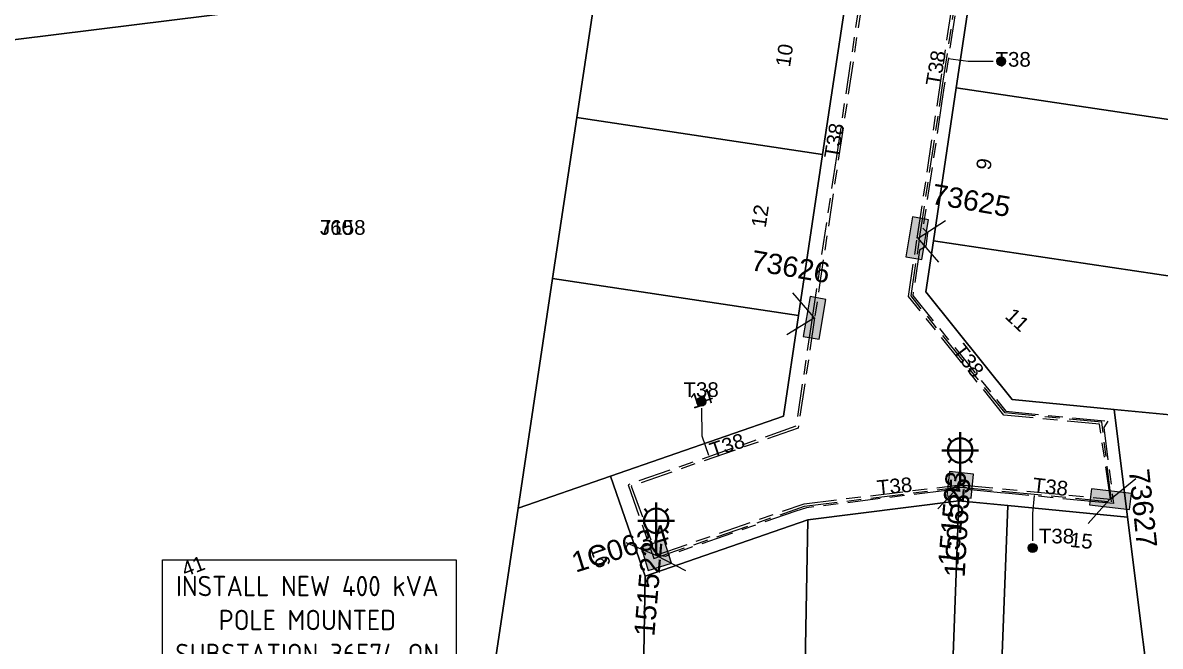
# Model space of a CAD drawing. Header units: metres. Extents: x 300268 to 302887, y 6172399 to 6173904.
# Drawn here: x 300960.1 to 301099.6, y 6173333.1 to 6173409.7 of the extents above; entities that cross this region are included whole.
import ezdxf
from ezdxf.enums import TextEntityAlignment as Align

# ---------------------------------------------------------------- set-up
doc = ezdxf.new("R2010")
doc.units = ezdxf.units.M
doc.linetypes.add('Cable Exist UG', pattern=[8.2, 4, -1.2, 1.8, -1.2])
doc.layers.get('0').update_dxf_attribs({"color": 6})
doc.layers.add('Cadastre Land Parcels_SP_EXT', color=9, linetype='Continuous', lineweight=5)
doc.layers.add('Cadastre Roads_SP_EXT', color=9, linetype='Continuous', lineweight=5)
for name, color, linetype in [('Duct_SP_EXT', 7, 'Continuous'), ('Equip_SP_SL_EXT', 7, 'Continuous'), ('Mains_LV_EXT', 7, 'Continuous'), ('Mains_SL_EXT', 7, 'Continuous'), ('Mains_TR_EXT', 7, 'Continuous'), ('Notes_SP_MISC', 7, 'Continuous'), ('SupportsUG_SP_LV_EXT', 7, 'Continuous'), ('SupportsUG_SP_LV_SL_EXT', 7, 'Continuous'), ('Trench_SP_EXT', 7, 'Continuous')]:
    doc.layers.add(name, color=color, linetype=linetype)
doc.styles.add('COLUMN_LABEL', font='arial.ttf')
doc.styles.add('iecARIAL', font='arial.ttf', dxfattribs={"height": 2})
doc.styles.add('ieISOCP', font='isocp.shx')
doc.styles.add('POLE_LABEL', font='arial.ttf')
doc.styles.get("Standard").update_dxf_attribs({"font": 'arial.ttf'})

# ---------------------------------------------------------------- blocks, each defined once
blk = doc.blocks.new('COLUMN_EXT')
blk.add_hatch(color=256).paths.add_polyline_path([(-1.49, 1.48), (-1.49, -1.49), (1.48, -1.49), (1.48, 1.48)])
blk.add_lwpolyline([(-1.49, -1.49), (1.48, -1.49), (1.48, 1.48), (-1.49, 1.48)], close=True)
for tag, height, style, flags, p in [('ASSET_NUM', 2.5, 'COLUMN_LABEL', 8, (2, 2)), ('STRUCTURE_PLANT_NUMBER', 0.2, 'POLE_LABEL', 9, (1.81, 0.03)), ('STREET_CODE', 0.2, 'COLUMN_LABEL', 9, (1.81, -0.2))]:
    blk.add_attdef(tag, text='', height=height, dxfattribs=dict(style=style, flags=flags)).set_placement(p, align=Align.MIDDLE_LEFT)
at = {"flags": 9}
for tag, p in [('COLUMN_TYPE', (1.81, -0.4)), ('OWNED_BY', (1.81, -0.6)), ('STATE', (1.81, -0.8)), ('USAGE', (1.81, -1)), ('LEGEND', (1.81, -1.2)), ('LOCATION', (1.81, -1.4)), ('STREETNAME', (1.81, -1.6)), ('SUBURB', (1.81, -1.8)), ('NOTES', (1.81, -2))]:
    blk.add_attdef(tag, text='', height=0.2, dxfattribs=at).set_placement(p, align=Align.MIDDLE_LEFT)
at = {"flags": 1}
blk.add_attdef('Z', (1.81, -2.35), '', height=0.2, dxfattribs=at)
blk = doc.blocks.new('PILLAR_EXT')
blk.add_hatch(color=256).paths.add_polyline_path([(-2.475, 0.99), (-2.475, -0.99), (2.475, -0.99), (2.475, 0.99)])
blk.add_lwpolyline([(-2.475, -0.99), (2.475, -0.99), (2.475, 0.99), (-2.475, 0.99)], close=True)
at = {"style": 'iecARIAL', "flags": 8}
blk.add_attdef('ASSET_NUM', (1.5, 3.5), '', height=2.5, dxfattribs=at)
for tag, p, flags in [('OWNED_BY', (0, -0.2), 9), ('STATE', (0, -0.4), 9), ('SUPPORT_TYPE', (0, -0.6), 9), ('USAGE', (0, -0.8), 9), ('LEGEND', (0, -1), 9), ('LOCATION', (0, -1.2), 9), ('NOTES', (0, -1.4), 9), ('STREETNAME', (0, -1.8), 9), ('SUBURB', (0, -2), 1), ('PARENT', (0, -1.6), 9)]:
    blk.add_attdef(tag, p, '', height=0.2, dxfattribs=dict(flags=flags))
blk = doc.blocks.new('SL_LANTERN_EXT')
at = {"lineweight": 40}
for p, q in [((-1.46, 5.68), (-1.06, 5.28)), ((0, 1.97), (0, 6.47)), ((1.46, 5.68), (1.06, 5.28)), ((-2.25, 4.22), (2.25, 4.22)), ((-1.46, 2.76), (-1.06, 3.16)), ((1.46, 2.76), (1.06, 3.16)), ((0, 0), (0, 2.72))]:
    blk.add_line(p, q, dxfattribs=at)
blk.add_circle((0, 4.22), 1.5, dxfattribs=at)
at = {"style": 'iecARIAL', "flags": 8}
blk.add_attdef('ASSET_NUM', (1.5, 1.5), '', height=2.5, dxfattribs=at)
for tag, p, height, flags in [('CONSTRUCTED_VOLTAGE', (0.98, -0.65), 0.2, 9), ('CONTROL_TYPE', (0.98, -0.85), 0.2, 9), ('LANTERN_PURPOSE', (0.98, -1.05), 0.2, 9), ('LANTERN_TYPE', (0.98, -1.25), 0.2, 9), ('NO_PHASES', (0.98, -1.45), 0.2, 9), ('LNUMBER', (2.18, -3.25), 2.5, 8), ('OPERATING_VOLTAGE', (0.98, -1.65), 0.2, 9), ('ORIENTATION', (0.98, -1.85), 0.2, 9), ('OWNED_BY', (0.98, -2.05), 0.2, 9), ('STATE', (0.98, -2.25), 0.2, 9), ('USAGE', (0.98, -2.45), 0.2, 9), ('CEXIST', (0.98, -2.65), 0.2, 9), ('CNEW', (0.98, -2.85), 0.2, 9), ('CNUMBER', (0.98, -3.05), 0.2, 9), ('CREMOVE', (0.98, -3.25), 0.2, 9), ('CREPLACE', (0.98, -3.45), 0.2, 9), ('LKINGHEIGHT', (0.98, -3.65), 0.2, 9), ('LBRACKET', (0.98, -3.85), 0.2, 9), ('LBRACKETVOCAB', (0.98, -4.05), 0.2, 9), ('LCATEGORY', (0.98, -4.25), 0.2, 9), ('LCHARGE1', (0.98, -4.45), 0.2, 9), ('LCHARGE1PERCENT', (0.98, -4.65), 0.2, 9), ('LCHARGE2', (0.98, -4.85), 0.2, 9), ('LCHARGE2PERCENT', (0.98, -5.05), 0.2, 9), ('LCHARGE3', (0.98, -5.25), 0.2, 9), ('LCHARGE3PERCENT', (0.98, -5.45), 0.2, 9), ('LEXIST', (0.98, -5.65), 0.2, 9), ('LLAMP', (0.98, -5.85), 0.2, 9), ('LLAMPVOCAB', (0.98, -6.05), 0.2, 9), ('LMAST', (0.98, -6.25), 0.2, 9), ('LMASTVOCAB', (0.98, -6.45), 0.2, 9), ('LNEW', (0.98, -6.65), 0.2, 9), ('LANTNUMBER', (0.98, -6.85), 0.2, 9), ('LOUTREACH', (0.98, -7.25), 0.2, 9), ('LOUTREACHVOCAB', (0.98, -7.45), 0.2, 9), ('LRATECODE', (0.98, -7.65), 0.2, 9), ('LREMOVE', (0.98, -7.85), 0.2, 9), ('LREPLACE', (0.98, -8.05), 0.2, 9), ('LTYPE', (0.98, -8.25), 0.2, 9), ('LTYPEVOCAB', (0.98, -8.45), 0.2, 9), ('STREETNAME', (0.98, -9.25), 0.2, 9), ('SUBURB', (0.98, -9.45), 0.2, 1), ('LEGEND', (0.98, -8.65), 0.2, 9), ('LOCATION', (0.98, -8.85), 0.2, 9), ('NOTES', (0.98, -9.05), 0.2, 9)]:
    blk.add_attdef(tag, p, '', height=height, dxfattribs=dict(flags=flags))
blk = doc.blocks.new('CABLE_LARGE_EXT')
h = blk.add_hatch(color=256)
edge = h.paths.add_edge_path()
edge.add_arc((0, 0.55), 0.55, 0, 360)
blk.add_circle((0, 0.55), 0.55)
at = {"flags": 1}
blk.add_attdef('Z', (0, 0), '', height=0.2, dxfattribs=at)
at = {"flags": 9}
for tag, p in [('COND_CODE', (0, 0)), ('STATE', (0, -0.4)), ('XSECT_SIZE', (0, -0.6)), ('FB_REFERENCE', (0, -0.2)), ('NOTES', (0, -0.8))]:
    blk.add_attdef(tag, text='', height=0.2, dxfattribs=at).set_placement(p, align=Align.MIDDLE_LEFT)

msp = doc.modelspace()

# ---------------------------------------------------------------- linework, layer by layer
at = {"layer": 'Cadastre Land Parcels_SP_EXT', "linetype": 'Continuous'}
for points in [[(301030.84, 6173416.57), (301031.03, 6173417.83), (301034, 6173437.61), (301037.34, 6173459.91), (301037.85, 6173463.33), (301016.65, 6173469.28), (300984.88, 6173478.21), (300969.48, 6173482.54), (300954.45, 6173486.76), (300934.34, 6173492.41), (300920.91, 6173402.89), (301030.84, 6173416.57)], [(301105.45, 6173401.64), (301107.6, 6173415.98), (301077.44, 6173420.5), (301074.62, 6173401.71), (301104.78, 6173397.19), (301105.45, 6173401.64)], [(301061.19, 6173413.31), (301031.03, 6173417.83), (301030.84, 6173416.57), (301028.07, 6173398.06), (301058.22, 6173393.53), (301061.19, 6173413.31)], [(301014.57, 6173308.05), (301020.88, 6173350.08), (301025.1, 6173378.28), (301028.07, 6173398.06), (301030.84, 6173416.57), (300920.91, 6173402.89), (300917.3, 6173378.6), (300906.19, 6173303.89), (300905.37, 6173298.37), (300908.77, 6173294.88), (301014.57, 6173308.05)], [(301104.78, 6173397.19), (301074.62, 6173401.71), (301071.81, 6173382.92), (301101.97, 6173378.4), (301104.78, 6173397.19)], [(301058.22, 6173393.53), (301028.07, 6173398.06), (301025.1, 6173378.28), (301055.26, 6173373.75), (301058.22, 6173393.53)], [(301105.43, 6173377.88), (301101.97, 6173378.4), (301071.81, 6173382.92), (301070.87, 6173376.67), (301081.49, 6173363.42), (301093.99, 6173362.23), (301112.02, 6173360.5), (301105.43, 6173377.88)], [(301032.21, 6173354.02), (301053.41, 6173361.39), (301055.26, 6173373.75), (301025.1, 6173378.28), (301020.88, 6173350.08), (301032.21, 6173354.02)], [(301117.47, 6173320.87), (301117.6, 6173320.88), (301112.02, 6173360.5), (301093.99, 6173362.23), (301095.63, 6173349.01), (301099.42, 6173318.62), (301117.47, 6173320.87)], [(301035.91, 6173310.71), (301036.47, 6173341.74), (301032.21, 6173354.02), (301020.88, 6173350.08), (301014.57, 6173308.05), (301035.91, 6173310.71)], [(301073.62, 6173315.41), (301074.95, 6173350.98), (301056.41, 6173348.67), (301055.76, 6173313.18), (301073.62, 6173315.41)], [(301079.65, 6173316.16), (301080.93, 6173350.41), (301074.95, 6173350.98), (301073.62, 6173315.41), (301079.65, 6173316.16)], [(301099.42, 6173318.62), (301095.63, 6173349.01), (301080.93, 6173350.41), (301079.65, 6173316.16), (301099.42, 6173318.62)], [(301055.76, 6173313.18), (301056.41, 6173348.67), (301036.47, 6173341.74), (301035.91, 6173310.71), (301055.76, 6173313.18)]]:
    msp.add_lwpolyline(points, close=True, dxfattribs=at)
at = {"layer": 'Cadastre Roads_SP_EXT', "linetype": 'Continuous'}
msp.add_lwpolyline([(301061.19, 6173413.31), (301058.22, 6173393.53), (301055.26, 6173373.75), (301053.41, 6173361.39), (301032.21, 6173354.02), (301036.47, 6173341.74), (301056.41, 6173348.67), (301074.95, 6173350.98), (301080.93, 6173350.41), (301095.63, 6173349.01), (301093.99, 6173362.23), (301093.99, 6173362.23), (301081.49, 6173363.42), (301070.87, 6173376.67), (301071.81, 6173382.92), (301074.62, 6173401.71), (301077.44, 6173420.5)], dxfattribs=at)
at = {"layer": 'Duct_SP_EXT'}
for points in [[(301079.16, 6173404.92), (301076.09, 6173404.92), (301073.64, 6173405.28)], [(301043.38, 6173362.36), (301043.39, 6173358.98), (301044.21, 6173356.6)], [(301084.01, 6173346.08), (301084, 6173349.43), (301084.21, 6173351.65)]]:
    msp.add_lwpolyline(points, dxfattribs=at)
at = {"layer": 'Mains_LV_EXT', "linetype": 'Cable Exist UG'}
for points in [[(301069.83, 6173383.24), (301075.47, 6173420.81)], [(301063.17, 6173413.01), (301057.24, 6173373.46)], [(301093.54, 6173351.2), (301092.2, 6173360.4), (301080.45, 6173361.53), (301068.76, 6173376.08), (301069.83, 6173383.24)], [(301057.24, 6173373.46), (301055.22, 6173359.93), (301034.75, 6173352.8), (301037.82, 6173344.32)], [(301037.82, 6173344.32), (301055.95, 6173350.64), (301075.11, 6173352.96)], [(301075.11, 6173352.96), (301093.54, 6173351.2)]]:
    msp.add_lwpolyline(points, dxfattribs=at)
at = {"layer": 'Mains_SL_EXT', "linetype": 'Cable Exist UG'}
for points in [[(301075.47, 6173420.81), (301075.67, 6173418.63), (301075.67, 6173418.63), (301073.14, 6173401.94), (301072.87, 6173400.05), (301072.87, 6173400.05), (301070.53, 6173384.47), (301071.08, 6173383.9), (301070.87, 6173382.22), (301070.09, 6173381.76), (301070.09, 6173381.76), (301069.29, 6173376.22), (301080.72, 6173361.99), (301093.2, 6173360.78), (301092.74, 6173360.01), (301092.74, 6173360.01), (301093.9, 6173350.68), (301091.68, 6173350.87), (301091.68, 6173350.87), (301081.08, 6173351.91), (301080.03, 6173351.99), (301080.03, 6173351.99), (301076.36, 6173352.36), (301075.11, 6173352.96)], [(301075.11, 6173352.96), (301073.41, 6173352.28), (301073.41, 6173352.28), (301056.23, 6173350.14), (301054.92, 6173349.74), (301054.92, 6173349.74), (301038.92, 6173344.17), (301037.82, 6173344.32)]]:
    msp.add_lwpolyline(points, dxfattribs=at)
at = {"layer": 'Trench_SP_EXT', "linetype": 'Cable Exist UG'}
for points in [[(301070.13, 6173383.2), (301072.95, 6173401.97), (301075.75, 6173420.67)], [(301062.88, 6173413.11), (301062.87, 6173413.05), (301059.91, 6173393.29), (301056.95, 6173373.5), (301056.94, 6173373.43)], [(301069.95, 6173383.25), (301073.74, 6173385.68)], [(301093.64, 6173351.27), (301092.47, 6173360.66), (301080.6, 6173361.8), (301069.07, 6173376.16), (301070.13, 6173383.18), (301070.13, 6173383.2)], [(301069.83, 6173383.32), (301072.89, 6173379.78)], [(301057.2, 6173373.52), (301054.25, 6173376.93)], [(301056.94, 6173373.43), (301054.95, 6173360.15), (301034.36, 6173352.97), (301037.52, 6173343.9)], [(301057.23, 6173373.47), (301053.29, 6173371.04)], [(301093.54, 6173351.2), (301096.96, 6173354.01)], [(301037.52, 6173343.9), (301056.02, 6173350.33), (301074.93, 6173352.68), (301075.04, 6173352.67)], [(301075.11, 6173352.91), (301071.92, 6173349.53)], [(301075.04, 6173352.67), (301081.09, 6173352.1), (301093.68, 6173350.89), (301093.64, 6173351.27)], [(301093.48, 6173351.19), (301090.4, 6173347.81)], [(301037.81, 6173344.3), (301033.75, 6173345.97)], [(301037.84, 6173344.29), (301041.71, 6173342.28)]]:
    msp.add_lwpolyline(points, dxfattribs=at)

# ---------------------------------------------------------------- block references
at = {"layer": 'Duct_SP_EXT'}
for p in [(301080.13, 6173404.41), (301043.36, 6173362.62), (301083.98, 6173344.67)]:
    msp.add_blockref('CABLE_LARGE_EXT', p, dxfattribs=at)
at = {"layer": 'Equip_SP_SL_EXT'}
ref = msp.add_blockref('SL_LANTERN_EXT', (301075.11, 6173352.96), dxfattribs=at)
ref.add_attrib('ASSET_NUM', '151523', dxfattribs={"layer": '0', "height": 2.5, "rotation": 85.0597, "style": 'iecARIAL'}).set_placement((301076.61, 6173354.46), align=Align.BOTTOM_RIGHT)
ref = msp.add_blockref('SL_LANTERN_EXT', (301037.82, 6173344.32), dxfattribs=at)
ref.add_attrib('ASSET_NUM', '151522', dxfattribs={"layer": '0', "height": 2.5, "rotation": 85.0597, "style": 'iecARIAL'}).set_placement((301039.32, 6173345.82), align=Align.BOTTOM_RIGHT)
at = {"layer": 'SupportsUG_SP_LV_EXT'}
ref = msp.add_blockref('PILLAR_EXT', (301069.83, 6173383.24), dxfattribs=dict(at, rotation=80.35933160696587))
ref.add_attrib('ASSET_NUM', '73625', dxfattribs={"layer": '0', "height": 2.5, "rotation": 350.1879, "style": 'iecARIAL'}).set_placement((301071.33, 6173386.74), align=Align.BOTTOM_LEFT)
ref = msp.add_blockref('PILLAR_EXT', (301057.24, 6173373.46), dxfattribs=dict(at, rotation=260.242313751745))
ref.add_attrib('ASSET_NUM', '73626', dxfattribs={"layer": '0', "height": 2.5, "rotation": 350.2906, "style": 'iecARIAL'}).set_placement((301058.74, 6173376.96), align=Align.BOTTOM_RIGHT)
ref = msp.add_blockref('PILLAR_EXT', (301093.54, 6173351.2), dxfattribs=dict(at, rotation=353.2570868124503))
ref.add_attrib('ASSET_NUM', '73627', dxfattribs={"layer": '0', "height": 2.5, "rotation": 276.0346, "style": 'iecARIAL'}).set_placement((301095.04, 6173354.7), align=Align.BOTTOM_LEFT)
at = {"layer": 'SupportsUG_SP_LV_SL_EXT'}
ref = msp.add_blockref('COLUMN_EXT', (301075.11, 6173352.96), dxfattribs=dict(at, rotation=354.1495462602882))
ref.add_attrib('ASSET_NUM', '1C0635', dxfattribs={"layer": '0', "height": 2.5, "rotation": 86.6429, "style": 'COLUMN_LABEL'}).set_placement((301077.11, 6173353.71), align=Align.BOTTOM_RIGHT)
ref = msp.add_blockref('COLUMN_EXT', (301037.82, 6173344.32), dxfattribs=dict(at, rotation=17.29395793644635))
ref.add_attrib('ASSET_NUM', '1C0634', dxfattribs={"layer": '0', "height": 2.5, "rotation": 17.2113, "style": 'COLUMN_LABEL'}).set_placement((301039.82, 6173345.07), align=Align.BOTTOM_RIGHT)

# ---------------------------------------------------------------- texts
at = {"layer": 'Cadastre Land Parcels_SP_EXT'}
for s, rotation, p in [('10', 81.59, (301054.22, 6173404.18)), ('9', 81.46, (301078.81, 6173391.52)), ('12', 81.59, (301051.24, 6173384.45)), ('11', 317, (301080.48, 6173373.52)), ('14', 18.0775, (301042.31, 6173362.27)), ('15', 354.4, (301088.49, 6173345.35)), ('16', 289.7, (301029.65, 6173345.2)), ('41', 20.8766, (300980.02, 6173341.64))]:
    msp.add_text(s, height=1.8, rotation=rotation, dxfattribs=at).set_placement(p)
at = {"layer": 'Duct_SP_EXT'}
for p in [(301079.43, 6173404.3), (301041.15, 6173363.75), (301084.75, 6173345.77)]:
    msp.add_text('T38', height=1.8, dxfattribs=at).set_placement(p)
at = {"layer": 'Mains_LV_EXT'}
for rotation, p in [(80.3503, (301072.63, 6173401.84)), (80.4925, (301060.16, 6173392.92)), (307.7345, (301074.08, 6173369.39)), (18.0416, (301044.73, 6173356.3)), (5.5488, (301064.98, 6173351.71)), (353.5509, (301083.92, 6173352.07))]:
    msp.add_text('T38', height=1.8, rotation=rotation, dxfattribs=at).set_placement(p)
at = {"layer": 'Mains_TR_EXT'}
for s in ['J60', '7158']:
    msp.add_text(s, height=1.8, dxfattribs=at).set_placement((300996.56, 6173383.66))

# ---------------------------------------------------------------- next in the draw order: texts
at = {"layer": 'Notes_SP_MISC', "insert": (300995, 6173332.2), "char_height": 2.5, "width": 35.5102, "attachment_point": 5, "style": 'ieISOCP', "bg_fill": 3, "box_fill_scale": 1.5, "bg_fill_color": 256, "bg_fill_transparency": 0}
msp.add_mtext('INSTALL NEW 400 kVA POLE MOUNTED SUBSTATION 36574 ON NEW POLE\\PREFER NOTE 16', dxfattribs=at)

# ---------------------------------------------------------------- next in the draw order: linework, layer by layer
at = {"layer": 'Notes_SP_MISC', "color": 7, "linetype": 'Continuous', "lineweight": 0}
msp.add_lwpolyline([(300977.24, 6173343.74), (301013.25, 6173343.74), (301013.25, 6173321.16), (300977.25, 6173321.16)], close=True, dxfattribs=at)

doc.saveas('drawing.dxf')
